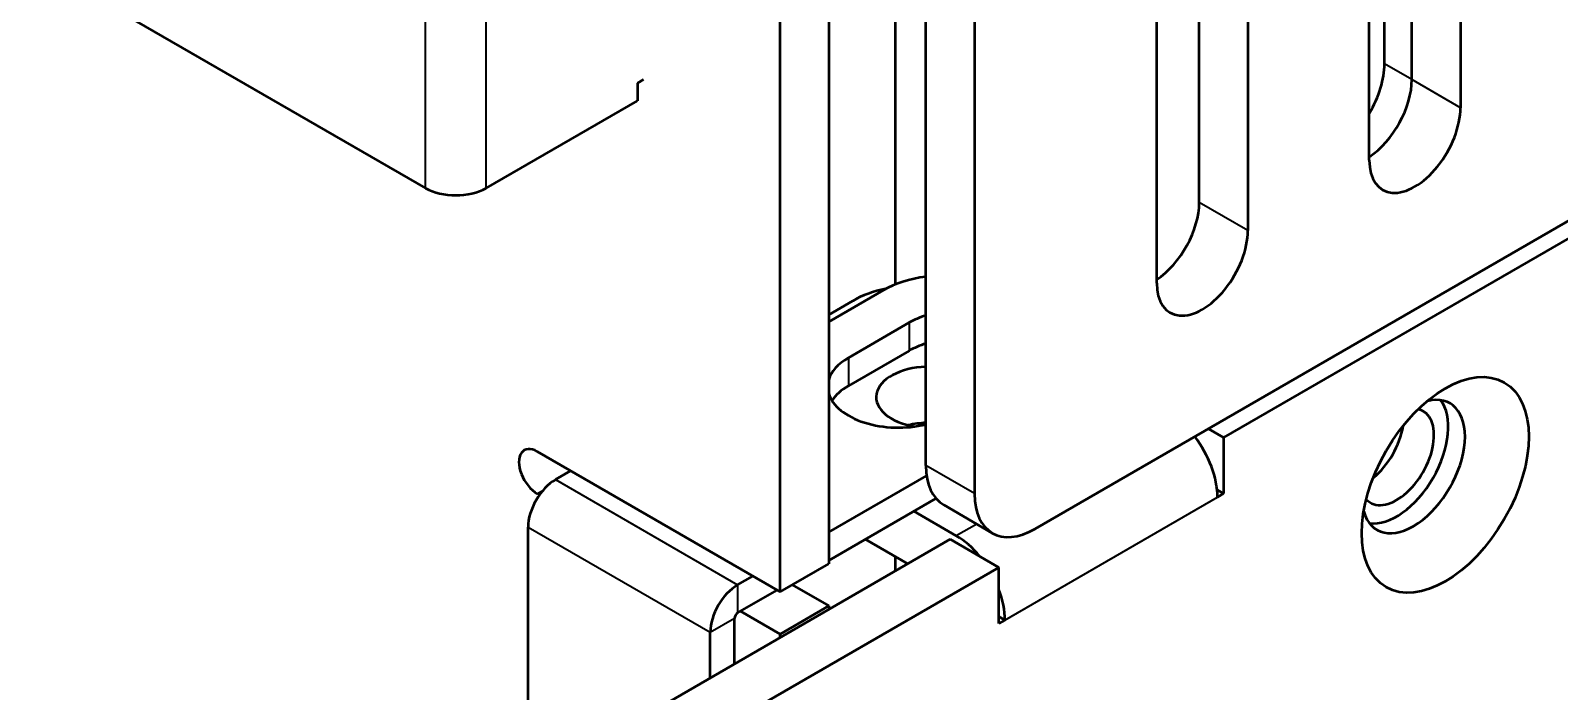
# Model space of a CAD drawing. Header units: millimetres. Extents: x 3118 to 4801, y 919 to 1849.
# Drawn here: x 3956.19 to 3991.78, y 1600.03 to 1615.4 of the extents above; entities that cross this region are included whole.
import ezdxf

# ---------------------------------------------------------------- set-up
doc = ezdxf.new("R2010")
doc.units = ezdxf.units.MM
doc.header["$LTSCALE"] = 1.8
doc.layers.add('외형선(ISO)', color=7, linetype='Continuous', lineweight=50)
doc.layers.add('좁은 외형선(ISO)', color=7, linetype='Continuous', lineweight=35)

msp = doc.modelspace()

# ---------------------------------------------------------------- linework, layer by layer
at = {"layer": '외형선(ISO)'}
for p, q in [((3988.345, 1614.261), (3988.345, 1623.975)), ((3976.324, 1609.498), (3976.324, 1623.161)), ((3978.163, 1623.406), (3978.163, 1604.627)), ((4014.367, 1623.488), (3983.961, 1605.933)), ((3987.709, 1614.629), (3987.709, 1623.298)), ((3989.477, 1623.406), (3989.477, 1613.608)), ((3977.032, 1605.28), (3977.032, 1622.753)), ((3987.355, 1612.383), (3987.355, 1622.181)), ((3983.396, 1611.404), (3983.396, 1621.117)), ((3974.769, 1620.63), (3974.769, 1602.994)), ((3984.527, 1620.548), (3984.527, 1610.75)), ((3973.637, 1602.34), (3973.637, 1619.977)), ((3982.406, 1609.526), (3982.406, 1619.324)), ((3956.186, 1617.046), (3965.378, 1611.738)), ((3979.577, 1603.81), (4002.205, 1616.874)), ((3970.314, 1614.18), (3970.455, 1614.261)), ((3970.314, 1614.18), (3970.314, 1613.771)), ((3966.793, 1611.738), (3970.314, 1613.771)), ((3974.769, 1608.627), (3976.042, 1609.362)), ((3974.769, 1608.791), (3975.334, 1609.117)), ((3975.228, 1607.791), (3976.643, 1608.607)), ((3976.643, 1607.954), (3975.228, 1607.137)), ((3983.608, 1606.137), (3983.961, 1605.933)), ((3983.961, 1605.933), (3983.961, 1604.627)), ((3967.981, 1605.606), (3973.637, 1602.34)), ((3968.405, 1604.953), (3968.758, 1605.157)), ((3974.769, 1603.728), (3977.048, 1605.044)), ((3983.961, 1604.627), (3983.811, 1604.713)), ((3968.031, 1604.597), (3967.981, 1604.627)), ((3974.769, 1603.075), (3977.265, 1604.516)), ((3978.577, 1603.711), (3977.446, 1604.364)), ((3983.961, 1604.627), (3983.82, 1604.545)), ((3976.749, 1604.218), (3977.739, 1603.647)), ((3977.597, 1603.565), (3963.031, 1595.155)), ((3967.768, 1597.891), (3967.768, 1603.851)), ((3975.617, 1603.565), (3976.607, 1602.994)), ((3978.729, 1602.912), (3977.597, 1603.565)), ((3978.729, 1602.912), (3964.162, 1594.502)), ((3973.637, 1602.34), (3974.769, 1602.994)), ((3976.324, 1602.83), (3976.324, 1603.157)), ((3978.729, 1601.606), (3978.729, 1602.912)), ((3972.647, 1602.504), (3973.001, 1602.708)), ((3973.92, 1602.504), (3974.769, 1602.014)), ((3972.647, 1601.851), (3973.567, 1602.381)), ((3973.637, 1601.361), (3972.718, 1601.891)), ((3974.769, 1602.014), (3973.637, 1601.361)), ((3974.769, 1602.014), (3974.769, 1601.932)), ((3972.577, 1600.667), (3972.577, 1601.728)), ((3978.87, 1601.687), (3978.729, 1601.769)), ((3978.87, 1601.687), (3978.729, 1601.606)), ((3972.011, 1600.34), (3972.011, 1601.401)), ((3973.637, 1601.279), (3973.637, 1601.361))]:
    msp.add_line(p, q, dxfattribs=at)
for centre, major_axis, start_param, end_param in [((3986.577, 1613.976), (0.8, 1.386), 4.685032, 5.497787), ((3987.285, 1613.649), (0.75, 1.299), 3.993707, 5.497787), ((3988.416, 1612.996), (-0.75, -1.299), 5.497787, 8.63938), ((3966.086, 1612.147), (1, 0), 3.926991, 5.497787), ((3982.335, 1610.791), (0.75, 1.299), 3.993707, 5.497787), ((3983.466, 1610.138), (-0.75, -1.299), 5.497787, 8.63938), ((3977.456, 1608.546), (2, 0), 1.784552, 2.356194), ((3976.749, 1608.301), (2, 0), 1.903572, 2.356194), ((3977.809, 1607.933), (1.65, 0), 2.061679, 2.356194), ((3977.809, 1607.28), (-1.65, 0), 5.203272, 5.497787), ((3976.395, 1607.117), (-1.65, 0), 5.497787, 6.113654), ((3977.102, 1606.872), (-1.229, 0), 4.769932, 7.578432), ((3976.395, 1606.464), (-1.65, 0), 5.497787, 5.933247), ((3976.395, 1607.117), (-1.65, 0), 0.169531, 1.966757), ((3988.381, 1605.259), (-0.85, -1.472), 5.772545, 9.935418), ((3987.992, 1605.484), (-0.85, -1.472), 0.230814, 2.910779), ((3987.992, 1605.484), (0.615, 1.065), 2.97351, 6.451268), ((3977.102, 1605.566), (-1.229, 0), 4.769932, 5.114625), ((3987.285, 1605.892), (0.615, 1.065), 4.11372, 5.311058), ((3967.981, 1605.117), (-0.3, 0.52), 5.497787, 8.63938), ((3982.688, 1605.198), (-0.8, 1.386), 3.926991, 4.935199), ((3978.446, 1606.096), (-1, -1.732), 5.497787, 6.283185), ((3968.405, 1604.218), (0.45, 0.779), 0.785398, 2.356194), ((3979.577, 1605.443), (-1, -1.732), 5.497787, 7.068583), ((3977.739, 1602.34), (0.8, -1.386), 1.850834, 2.356194), ((3972.647, 1601.769), (0.45, 0.779), 0.785398, 2.356194), ((3977.739, 1602.34), (0.8, -1.386), 0.785398, 1.290759), ((3972.647, 1601.769), (0.05, 0.0866), 0.785398, 2.356194)]:
    msp.add_ellipse(centre, major_axis=major_axis, ratio=0.57735, start_param=start_param, end_param=end_param, dxfattribs=at)
msp.add_ellipse((3989.123, 1604.831), major_axis=(-1.375, -2.382), ratio=0.57735, dxfattribs=at)
at = {"layer": '좁은 외형선(ISO)'}
for p, q in [((3965.378, 1611.738), (3965.378, 1621.169)), ((3966.793, 1611.738), (3966.793, 1621.169)), ((3988.345, 1614.261), (3987.709, 1614.629)), ((3989.477, 1613.608), (3988.345, 1614.261)), ((3984.527, 1610.75), (3983.396, 1611.404)), ((3976.643, 1608.607), (3976.643, 1607.954)), ((3975.228, 1607.791), (3975.228, 1607.137)), ((3978.163, 1604.627), (3977.032, 1605.28)), ((3967.981, 1604.627), (3968.113, 1604.703)), ((3968.405, 1604.953), (3972.647, 1602.504)), ((3978.87, 1601.687), (3983.82, 1604.545)), ((3978.214, 1603.921), (3977.739, 1603.647)), ((3967.768, 1603.851), (3972.011, 1601.401)), ((3972.647, 1602.504), (3972.647, 1601.851)), ((3972.011, 1601.401), (3972.577, 1601.728))]:
    msp.add_line(p, q, dxfattribs=at)

doc.saveas('drawing.dxf')
